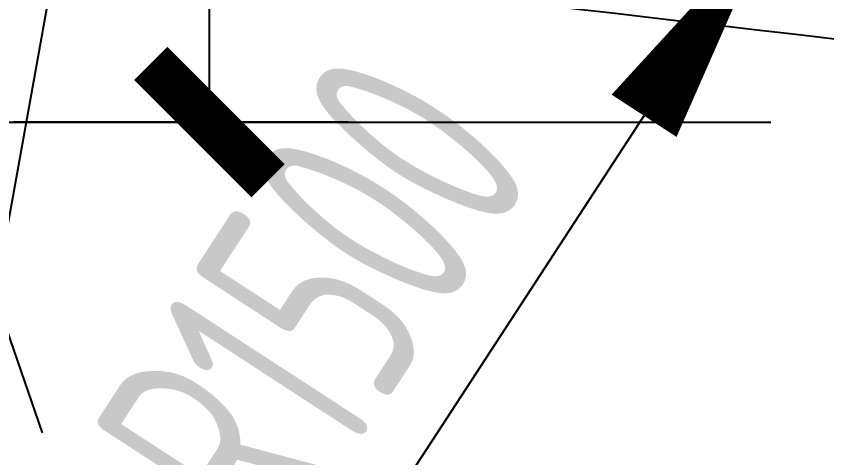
# Model space of a CAD drawing. Header units: inches. Extents: x 0 to 1813292486, y 0 to 3473589894.
# Drawn here: x 600535030 to 600536893, y 3473203245 to 3473204262 of the extents above; entities that cross this region are included whole.
import ezdxf

# ---------------------------------------------------------------- set-up
doc = ezdxf.new("R2010")
doc.units = ezdxf.units.IN
doc.header["$LTSCALE"] = 1000
doc.header["$MEASUREMENT"] = 0
doc.linetypes.add('AX-MALL-GIRD-200$0$DOTE', pattern=[2.4200000000000004, 2, -0.2, 0.02, -0.2])
doc.linetypes.add('AX-MALL-WALL-P02-QT$0$DASH', pattern=[0.35, 0.25, -0.1])
for name, color, linetype in [('A-Anno-Note', 241, 'Continuous'), ('AX-MALL-DIM-P02$0$A-Anno-Dims', 3, 'Continuous'), ('AX-MALL-DIM-P02$0$A-Detl-Thin', 131, 'Continuous'), ('AX-MALL-DIM-SY-P02$0$DIM_IDEN', 3, 'Continuous'), ('AX-MALL-GIRD-200$0$A-Grid', 222, 'AX-MALL-GIRD-200$0$DOTE'), ('AX-MALL-P02-200$0$A-Anno-Note', 241, 'Continuous'), ('AX-MALL-WALL-P02$0$A-Anno-Note', 241, 'Continuous'), ('AX-MALL-WALL-P02-QT$0$A-Curt', 151, 'Continuous'), ('AX-MALL-WALL-P02-QT$0$A-Detl-Patt', 8, 'Continuous'), ('AX-MALL-WALL-P02-QT$0$A-Detl-Thin', 131, 'Continuous'), ('AX-MALL-WALL-P02-QT$0$A-Wind', 4, 'Continuous'), ('AX-MALL-ZTKD-P02$0$A-Anno-Note', 241, 'Continuous')]:
    doc.layers.add(name, color=color, linetype=linetype)
doc.styles.add('AX-MALL-DIM-P02$0$_TCH_DIM', font='gbenor.shx')
doc.styles.add('AX-MALL-DIM-P02$0$_TCH_DIM_T3', font='gbenor.shx')
doc.dimstyles.new('AX-MALL-DIM-P02$0$_TCH_ARCH&&180', dxfattribs={"dimtxt": 535.5, "dimasz": 270, "dimexe": 450, "dimexo": 450, "dimgap": 137.25, "dimtad": 1, "dimdec": 0, "dimzin": 0, "dimdsep": 46, "dimtxsty": 'AX-MALL-DIM-P02$0$_TCH_DIM_T3', "dimblk": 'AX-MALL-DIM-P02$0$_ArchTick', "dimcen": 0.09, "dimclrt": 7, "dimazin": 2, "dimtfac": 1, "dimtdec": 0, "dimtix": 1, "dimtmove": 2, "dimatfit": 3, "dimfxl": 500, "dimtolj": 1, "dimtzin": 0, "dimarcsym": 0})

# ---------------------------------------------------------------- blocks, each defined once
blk = doc.blocks.new('AX-MALL-GIRD-200')
at = {"layer": 'AX-MALL-GIRD-200$0$A-Grid'}
blk.add_line((600215588.64225, 3473125707.549852), (600573484.6463486, 3472992380.78657), dxfattribs=at)
blk = doc.blocks.new('AX-MALL-WALL-P02-QT$0$tj')
at = {"layer": 'AX-MALL-WALL-P02-QT$0$A-Detl-Patt'}
h = blk.add_hatch(dxfattribs=at)
h.set_pattern_fill('STEEL', color=256, scale=100.0000000000001, angle=50.43183869082386)
h.set_pattern_definition([(75.00000000004839, (-14278.19445574284, 156289.8254051208), (-153.3407249234246, 41.08752340989569), []), (75.00000000004839, (-14317.88195610046, 156358.5661673546), (-153.3407249234246, 41.08752340989569), [])])
edge = h.paths.add_edge_path()
edge.add_line((88101.273016572, 47666.64152574539), (87883.93542659283, 47459.84604215622))
edge.add_line((87883.93542659283, 47459.84604215622), (91571.54751467705, 43584.64122533798))
edge.add_arc((262949.389629302, 558937.705083496), 543101.4133620498, 251.6057364187558, 260.0288666978238)
edge.add_arc((172180.8466627672, -2862.146247219684), 27099.9982179492, 64.7128659603706, 96.9316049602786, ccw=False)
edge.add_arc((262948.9730309481, 558936.3205539446), 543099.9677998082, 261.6155114784545, 271.7251478115656)
edge.add_line((279298.9759148359, 16082.51663446426), (279298.9759315252, 16382.65274763107))
edge.add_arc((262948.9742454757, 558936.3204835369), 542799.9676941936, 261.62020364125146, 271.7261014454634, ccw=False)
edge.add_arc((172180.8456921196, -2862.14609140989), 27400.00151046549, 64.80631838577902, 96.83815911678944)
edge.add_arc((262949.394896181, 558937.7037490648), 542801.4137571028, 251.6136389015772, 260.02417327084333, ccw=False)
edge.add_line((91737.26096642017, 43845.69257831573), (88101.273016572, 47666.64152574539))
blk.add_lwpolyline([(88103.03003954887, 47737.33037519455), (87813.24658572674, 47461.60306501389), (91543.92713344097, 43541.13421487808, 0.03677856867194786), (168908.9495433569, 23989.2463850975, -0.1416543586965341), (183742.0972260237, 21592.70785188675, 0.04416604653312874), (279348.9759123325, 16034.00206041336), (279348.9759345055, 16434.18465709686, -0.04414427716130016), (183859.0483468771, 21979.79425859451, 0.1405450684183163), (168919.8474783897, 24393.46752309799, -0.03670519880877311), (91764.87840116024, 43889.20268630981), (88103.03007543087, 47737.33033752441)], format="xyb", dxfattribs=at)
blk.add_lwpolyline([(88101.273016572, 47666.64152574539), (87883.93542659283, 47459.84604215622), (91571.54751467705, 43584.64122533798, 0.0367693963449814), (168910.2986617088, 24039.77597379684, -0.1415142461245126), (183756.7420067787, 21641.08926153183, 0.04414024362697595), (279298.9759148359, 16082.51663446426), (279298.9759315252, 16382.65274763107, -0.04412389944666065), (183844.4648458958, 21931.40288829803, 0.1406825130026793), (168918.4574091434, 24342.94360637665, -0.03671436212623864), (91737.26096642017, 43845.69257831573)], format="xyb", close=True, dxfattribs=at)
blk = doc.blocks.new('AX-MALL-WALL-P02-QT')
at = {"layer": 'AX-MALL-WALL-P02-QT$0$A-Curt'}
for centre, radius, start, end in [((600341293.4487333, 3473080718.587832), 1599.999999132792, 159.5681613207379, 242.9368196999545), ((600341293.4487334, 3473080718.587832), 1533.333332386376, 159.5681613139242, 243.0417460742559)]:
    blk.add_arc(centre, radius, start, end, dxfattribs=at)
at = {"layer": 'AX-MALL-WALL-P02-QT$0$A-Detl-Patt', "linetype": 'AX-MALL-WALL-P02-QT$0$DASH'}
blk.add_line((600337903.6827328, 3473071256.615159), (600338491.9433864, 3473094969.073939), dxfattribs=at)
at = {"layer": 'AX-MALL-WALL-P02-QT$0$A-Detl-Thin'}
blk.add_lwpolyline([(600335808.9444724, 3473081746.890656, 0.002482859994213107), (600340567.4275103, 3473079293.131327, 0.002482859994213107)], format="xyb", dxfattribs=at)
at = {"layer": 'AX-MALL-WALL-P02-QT$0$A-Detl-Thin', "rotation": 339.5681613091762}
blk.add_blockref('AX-MALL-WALL-P02-QT$0$tj', (600144118.6961328, 3473128496.287411), dxfattribs=at)
at = {"layer": 'AX-MALL-WALL-P02-QT$0$A-Wind'}
blk.add_blockref('AX-MALL-GIRD-200', (0, 0), dxfattribs=at)
blk = doc.blocks.new('AX-MALL-WALL-P02')
at = {"layer": 'AX-MALL-WALL-P02$0$A-Anno-Note'}
blk.add_blockref('AX-MALL-WALL-P02-QT', (0, 0), dxfattribs=at)
blk = doc.blocks.new('AX-MALL-ZTKD-P02')
at = {"layer": 'AX-MALL-ZTKD-P02$0$A-Anno-Note'}
blk.add_blockref('AX-MALL-GIRD-200', (0, 0), dxfattribs=at)
blk = doc.blocks.new('AX-MALL-DIM-SY-P02')
at = {"layer": 'AX-MALL-DIM-SY-P02$0$DIM_IDEN', "color": 1}
blk.add_line((600339004.0881128, 3473081146.496552), (600334619.7171942, 3473073744.950619), dxfattribs=at)
blk = doc.blocks.new('AX-MALL-DIM-P02$0$_ArchTick')
at = {"color": 0, "linetype": 'ByBlock', "const_width": 0.4}
blk.add_lwpolyline([(-0.5, -0.5), (0.5, 0.5)], dxfattribs=at)
blk = doc.blocks.new('*D1051')
at = {"layer": 'AX-MALL-DIM-P02$0$A-Anno-Dims', "color": 0, "lineweight": -2, "transparency": 16777216}
for p, q in [((600339612.9446, 3473081344.624933), (600338892.4249227, 3473081613.039655)), ((600338712.2702353, 3473079840.385604), (600339314.1145887, 3473081455.947881)), ((600339011.1002463, 3473079729.062657), (600338290.5805693, 3473079997.477379))]:
    blk.add_line(p, q, dxfattribs=at)
at = {"layer": 'AX-MALL-DIM-P02$0$A-Anno-Dims', "color": 0, "lineweight": -2, "transparency": 16777216, "xscale": 270, "yscale": 270, "zscale": 270}
for p, rotation in [((600339314.1145887, 3473081455.947881), 69.56816130572619), ((600338712.2702353, 3473079840.385604), 249.5681613057262)]:
    blk.add_blockref('AX-MALL-DIM-P02$0$_ArchTick', p, dxfattribs=dict(at, rotation=rotation))
at = {"layer": 'AX-MALL-DIM-P02$0$A-Anno-Dims', "color": 7, "transparency": 16777216, "insert": (600338633.6717129, 3473080789.54934), "char_height": 535.5, "attachment_point": 5, "rotation": 69.56816130572619, "style": 'AX-MALL-DIM-P02$0$_TCH_DIM_T3'}
blk.add_mtext('\\A1;1724', dxfattribs=at)
blk = doc.blocks.new('AX-MALL-DIM-P02')
at = {"layer": 'AX-MALL-DIM-P02$0$A-Anno-Dims'}
blk.add_lwpolyline([(600339653.4746041, 3473079505.292793, 178.2, 0, 0), (600340087.5854031, 3473079826.459127, 0, 0, 0)], format="xyseb", dxfattribs=at)
blk.add_lwpolyline([(600338521.4807794, 3473078667.814648), (600339798.1782037, 3473079612.348238), (600340087.5854031, 3473079826.459127)], dxfattribs=at)
blk.add_blockref('AX-MALL-DIM-SY-P02', (0, 0), dxfattribs=at)
at = {"layer": 'AX-MALL-DIM-P02$0$A-Detl-Thin'}
blk.add_blockref('AX-MALL-ZTKD-P02', (-2.384185791015625e-06, 9.5367431640625e-07), dxfattribs=at)
at = {"layer": 'AX-MALL-DIM-P02$0$A-Anno-Dims', "color": 7, "style": 'AX-MALL-DIM-P02$0$_TCH_DIM', "width": 0.7}
blk.add_text('R1500', height=535.5, rotation=36.49498830376444, dxfattribs=at).set_placement((600338512.2028027, 3473078831.678864))
at = {"layer": 'AX-MALL-DIM-P02$0$A-Anno-Dims'}
dim = blk.add_aligned_dim(p1=(600339432.7899123, 3473079571.970883), p2=(600340034.6342659, 3473081187.533159), distance=768.8921045256159, dimstyle='AX-MALL-DIM-P02$0$_TCH_ARCH&&180', dxfattribs=at)
dim.commit()
dim.dimension.update_dxf_attribs({"geometry": '*D1051', "text_midpoint": (600338633.6717129, 3473080789.54934)})
blk = doc.blocks.new('AX-MALL-P02-200')
at = {"layer": 'AX-MALL-P02-200$0$A-Anno-Note'}
blk.add_blockref('AX-MALL-WALL-P02', (0, 0), dxfattribs=at)
blk.add_blockref('AX-MALL-DIM-P02', (0, 0), dxfattribs=at)

msp = doc.modelspace()

# ---------------------------------------------------------------- block references
at = {"layer": 'A-Anno-Note', "rotation": 20.43183869077545}
msp.add_blockref('AX-MALL-P02-200', (1250392458.527329, 9048125.682563305), dxfattribs=at)

doc.saveas('drawing.dxf')
